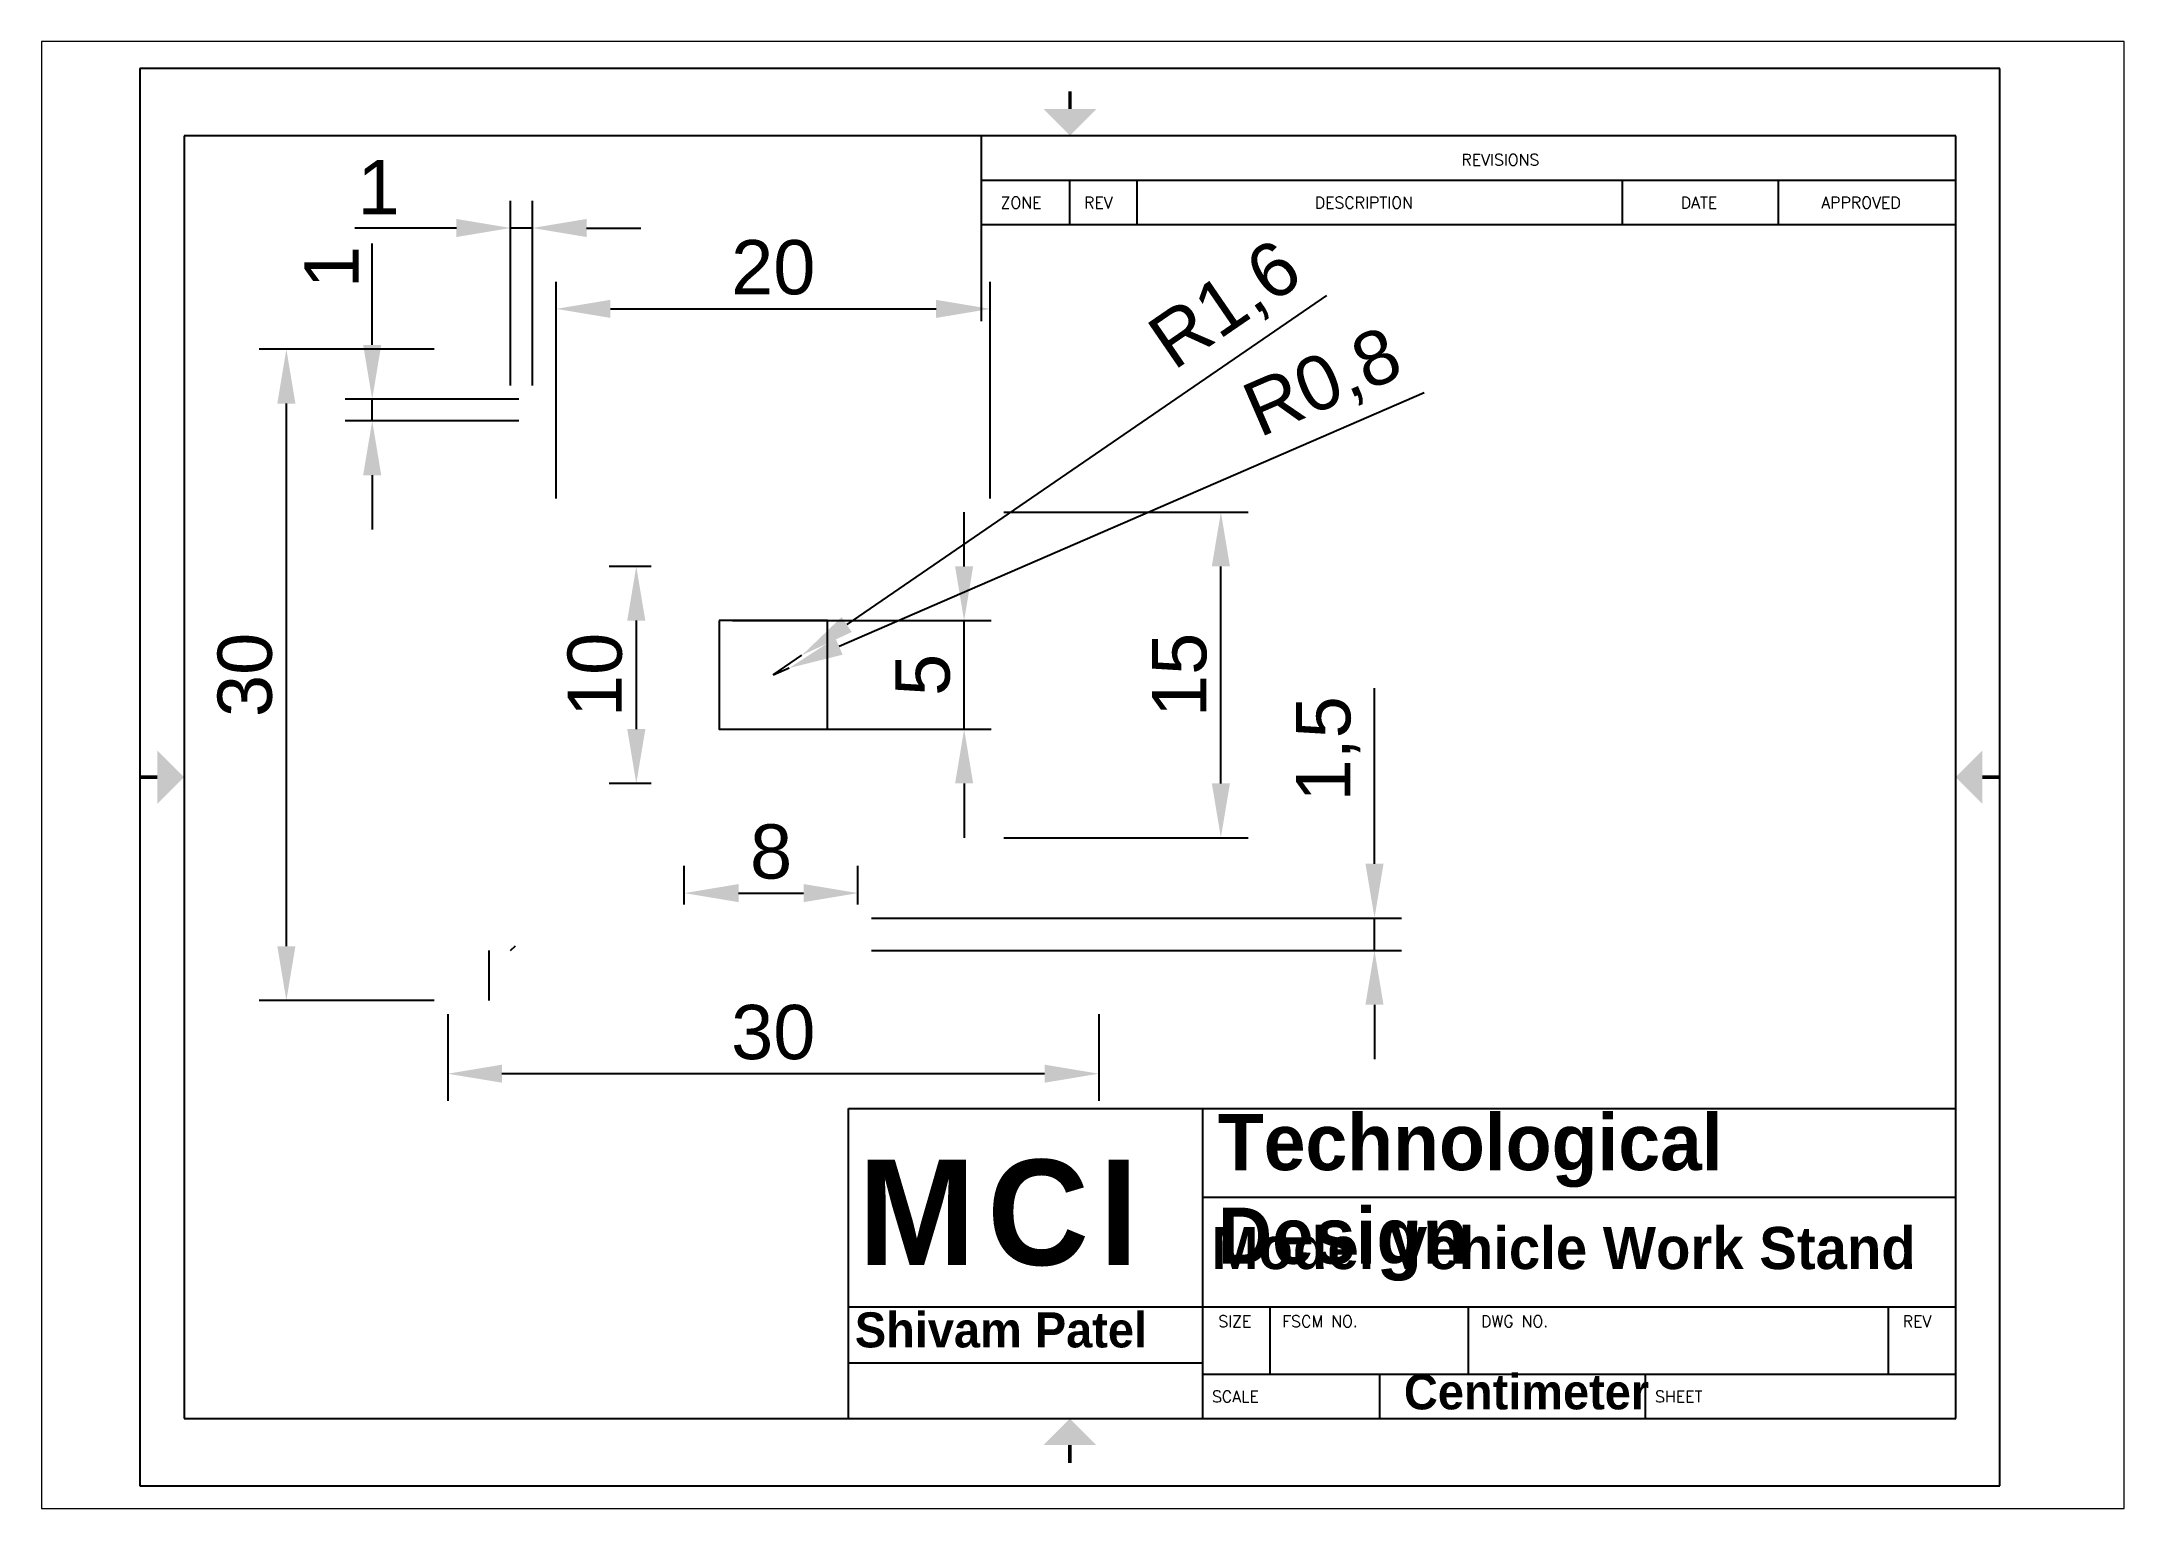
# Paper-space layout 'Layout2' of a CAD drawing. Header units: millimetres. Extents: x -20 to 277, y -7 to 202.
# The model-space entities are those that its viewports show. They can reach past a viewport. Long polylines and large blocks are cut down to what shows.
import ezdxf

# ---------------------------------------------------------------- set-up
doc = ezdxf.new("R2010")
doc.units = ezdxf.units.MM
doc.layers.add('Title Block', color=7, linetype='Continuous')
doc.styles.add('Roman', font='romans')
doc.styles.get("Standard").update_dxf_attribs({"font": 'arial.ttf'})
doc.dimstyles.new('ISO-25', dxfattribs={"dimtxt": 2.5, "dimasz": 2.5, "dimexe": 1.25, "dimexo": 0.625, "dimtad": 1, "dimtxsty": 'Standard', "dimcen": 2.5, "dimadec": 0, "dimazin": 0, "dimtfac": 1, "dimtmove": 0, "dimatfit": 3, "dimfxl": 1, "dimarcsym": 0})

# ---------------------------------------------------------------- blocks, each defined once
blk = doc.blocks.new('ANSI A title block')
at = {"layer": 'Title Block'}
for p, q in [((10.5, 8), (0, 8)), ((0, 8), (0, 0)), ((10.5, 0), (10.5, 8)), ((10.25, 7.62), (0.25, 7.62)), ((0.25, 7.62), (0.25, 0.38)), ((4.75, 7.62), (4.75, 6.573)), ((10.25, 0.38), (10.25, 7.62)), ((4.75, 7.37), (10.25, 7.37)), ((5.25, 7.12), (5.25, 7.37)), ((5.63, 7.12), (5.63, 7.37)), ((8.37, 7.12), (8.37, 7.37)), ((9.25, 7.12), (9.25, 7.37)), ((4.75, 7.12), (10.25, 7.12)), ((4, 2.13), (10.25, 2.13)), ((4, 0.38), (4, 2.13)), ((6, 0.38), (6, 2.13)), ((6, 1.63), (10.25, 1.63)), ((4, 1.01), (10.25, 1.01)), ((6.38, 0.63), (6.38, 1.01)), ((7.5, 0.63), (7.5, 1.01)), ((9.87, 0.63), (9.87, 1.01)), ((4, 0.695), (6, 0.695)), ((6, 0.63), (10.25, 0.63)), ((7, 0.38), (7, 0.63)), ((8.5, 0.38), (8.5, 0.63)), ((0.25, 0.38), (10.25, 0.38)), ((0, 0), (10.5, 0))]:
    blk.add_line(p, q, dxfattribs=at)
at = {"layer": 'Title Block', "const_width": 0.02}
for points in [[(5.251, 7.871), (5.251, 7.771)], [(0, 4), (0.1, 4)], [(10.5, 4), (10.4, 4)], [(5.25, 0.13), (5.25, 0.23)]]:
    blk.add_lwpolyline(points, dxfattribs=at)
at = {"layer": 'Title Block'}
for points in [[(5.101, 7.771), (5.401, 7.771), (5.251, 7.621)], [(0.1, 3.85), (0.1, 4.15), (0.25, 4)], [(10.4, 3.85), (10.4, 4.15), (10.25, 4)], [(5.1, 0.23), (5.4, 0.23), (5.25, 0.38)]]:
    blk.add_solid(points, dxfattribs=at)
at = {"color": 0, "style": 'Roman', "flags": 8}
for tag, p in [('FNAME', (-0.05, 5.5)), ('REVDATE', (-0.05, 3)), ('USER', (-0.05, 0))]:
    blk.add_attdef(tag, p, '', height=0.15, rotation=90, dxfattribs=at)
at = {"layer": 'Title Block', "style": 'Roman'}
for s, p in [('REVISIONS', (7.46, 7.452)), ('ZONE', (4.859, 7.21)), ('REV', (5.33, 7.21)), ('DESCRIPTION', (6.632, 7.21)), ('DATE', (8.698, 7.21)), ('APPROVED', (9.491, 7.21)), ('SIZE', (6.088, 0.896)), ('FSCM NO.', (6.449, 0.896)), ('DWG NO.', (7.571, 0.896)), ('REV', (9.951, 0.896)), ('SCALE', (6.052, 0.472)), ('SHEET', (8.553, 0.472))]:
    blk.add_text(s, height=0.065, dxfattribs=at).set_placement(p)
blk = doc.blocks.new('*D2')
at = {"color": 0, "lineweight": -2, "transparency": 16777216}
for p, q in [((35, 34.375), (35, 30.377)), ((65, 34.375), (65, 30.377)), ((62.5, 31.627), (37.5, 31.627))]:
    blk.add_line(p, q, dxfattribs=at)
at = {"color": 0, "transparency": 16777216}
for points in [[(37.5, 32.044), (37.5, 31.211), (35, 31.627)], [(62.5, 32.044), (62.5, 31.211), (65, 31.627)]]:
    blk.add_solid(points, dxfattribs=at)
at = {"layer": 'Defpoints', "color": 0, "transparency": 16777216}
for p in [(35, 35), (65, 35), (35, 31.627)]:
    blk.add_point(p, dxfattribs=at)
at = {"color": 0, "transparency": 16777216, "insert": (50, 33.529), "char_height": 2.5, "attachment_point": 5}
blk.add_mtext('30', dxfattribs=at)
blk = doc.blocks.new('*D3')
at = {"color": 0, "lineweight": -2, "transparency": 16777216}
for p, q in [((34.375, 65), (26.317, 65)), ((27.567, 37.5), (27.567, 62.5)), ((34.375, 35), (26.317, 35))]:
    blk.add_line(p, q, dxfattribs=at)
at = {"color": 0, "transparency": 16777216}
for points in [[(27.15, 62.5), (27.984, 62.5), (27.567, 65)], [(27.15, 37.5), (27.984, 37.5), (27.567, 35)]]:
    blk.add_solid(points, dxfattribs=at)
at = {"layer": 'Defpoints', "color": 0, "transparency": 16777216}
for p in [(27.567, 65), (35, 65), (35, 35)]:
    blk.add_point(p, dxfattribs=at)
at = {"color": 0, "transparency": 16777216, "insert": (25.665, 50), "char_height": 2.5, "attachment_point": 5, "rotation": 90}
blk.add_mtext('30', dxfattribs=at)
blk = doc.blocks.new('*D4')
at = {"color": 0, "lineweight": -2, "transparency": 16777216}
for p, q in [((40, 58.125), (40, 68.112)), ((60, 58.125), (60, 68.112)), ((42.5, 66.862), (57.5, 66.862))]:
    blk.add_line(p, q, dxfattribs=at)
at = {"color": 0, "transparency": 16777216}
for points in [[(42.5, 67.279), (42.5, 66.446), (40, 66.862)], [(57.5, 67.279), (57.5, 66.446), (60, 66.862)]]:
    blk.add_solid(points, dxfattribs=at)
at = {"layer": 'Defpoints', "color": 0, "transparency": 16777216}
for p in [(60, 66.862), (40, 57.5, 23.4), (60, 57.5, 23.4)]:
    blk.add_point(p, dxfattribs=at)
at = {"color": 0, "transparency": 16777216, "insert": (50, 68.764), "char_height": 2.5, "attachment_point": 5}
blk.add_mtext('20', dxfattribs=at)
blk = doc.blocks.new('*D5')
at = {"color": 0, "lineweight": -2, "transparency": 16777216}
for p, q in [((60.625, 57.5), (71.873, 57.5)), ((70.623, 45), (70.623, 55)), ((60.625, 42.5), (71.873, 42.5))]:
    blk.add_line(p, q, dxfattribs=at)
at = {"color": 0, "transparency": 16777216}
for points in [[(70.206, 55), (71.04, 55), (70.623, 57.5)], [(70.206, 45), (71.04, 45), (70.623, 42.5)]]:
    blk.add_solid(points, dxfattribs=at)
at = {"layer": 'Defpoints', "color": 0, "transparency": 16777216}
for p in [(60, 57.5, 21.9), (70.623, 57.5), (60, 42.5, 21.9)]:
    blk.add_point(p, dxfattribs=at)
at = {"color": 0, "transparency": 16777216, "insert": (68.722, 50), "char_height": 2.5, "attachment_point": 5, "rotation": 90}
blk.add_mtext('15', dxfattribs=at)
blk = doc.blocks.new('*D6')
at = {"color": 0, "lineweight": -2, "transparency": 16777216}
for p, q in [((45.9, 39.425), (45.9, 41.197)), ((53.9, 39.425), (53.9, 41.197)), ((48.4, 39.947), (51.4, 39.947))]:
    blk.add_line(p, q, dxfattribs=at)
at = {"color": 0, "transparency": 16777216}
for points in [[(48.4, 40.363), (48.4, 39.53), (45.9, 39.947)], [(51.4, 40.363), (51.4, 39.53), (53.9, 39.947)]]:
    blk.add_solid(points, dxfattribs=at)
at = {"layer": 'Defpoints', "color": 0, "transparency": 16777216}
for p in [(53.9, 39.947), (45.9, 38.8, 5), (53.9, 38.8, 5)]:
    blk.add_point(p, dxfattribs=at)
at = {"color": 0, "transparency": 16777216, "insert": (49.9, 41.848), "char_height": 2.5, "attachment_point": 5}
blk.add_mtext('8', dxfattribs=at)
blk = doc.blocks.new('*D7')
at = {"color": 0, "lineweight": -2, "transparency": 16777216}
for p, q in [((77.699, 41.3), (77.699, 49.385)), ((54.525, 38.8), (78.949, 38.8)), ((77.699, 37.3), (77.699, 38.8)), ((54.525, 37.3), (78.949, 37.3)), ((77.699, 34.8), (77.699, 32.3))]:
    blk.add_line(p, q, dxfattribs=at)
at = {"color": 0, "transparency": 16777216}
for points in [[(77.282, 41.3), (78.116, 41.3), (77.699, 38.8)], [(77.282, 34.8), (78.116, 34.8), (77.699, 37.3)]]:
    blk.add_solid(points, dxfattribs=at)
at = {"layer": 'Defpoints', "color": 0, "transparency": 16777216}
for p in [(53.9, 38.8, 5), (53.9, 37.3, 5), (77.699, 37.3)]:
    blk.add_point(p, dxfattribs=at)
at = {"color": 0, "transparency": 16777216, "insert": (75.572, 46.592), "char_height": 2.5, "attachment_point": 5, "rotation": 90}
blk.add_mtext('1,5', dxfattribs=at)
blk = doc.blocks.new('*D8')
at = {"color": 0, "lineweight": -2, "transparency": 16777216}
for p, q in [((44.375, 55), (42.439, 55)), ((43.689, 52.5), (43.689, 47.5)), ((44.375, 45), (42.439, 45))]:
    blk.add_line(p, q, dxfattribs=at)
at = {"color": 0, "transparency": 16777216}
for points in [[(43.272, 52.5), (44.106, 52.5), (43.689, 55)], [(43.272, 47.5), (44.106, 47.5), (43.689, 45)]]:
    blk.add_solid(points, dxfattribs=at)
at = {"layer": 'Defpoints', "color": 0, "transparency": 16777216}
for p in [(45, 55, 1.9), (43.689, 45), (45, 45, 1.9)]:
    blk.add_point(p, dxfattribs=at)
at = {"color": 0, "transparency": 16777216, "insert": (41.788, 50), "char_height": 2.5, "attachment_point": 5, "rotation": 90}
blk.add_mtext('10', dxfattribs=at)
blk = doc.blocks.new('*D9')
at = {"color": 0, "lineweight": -2, "transparency": 16777216}
for p, q in [((58.793, 55), (58.793, 57.5)), ((48.125, 52.5), (60.043, 52.5)), ((58.793, 47.5), (58.793, 52.5)), ((48.125, 47.5), (60.043, 47.5)), ((58.793, 45), (58.793, 42.5))]:
    blk.add_line(p, q, dxfattribs=at)
at = {"color": 0, "transparency": 16777216}
for points in [[(58.376, 55), (59.21, 55), (58.793, 52.5)], [(58.376, 45), (59.21, 45), (58.793, 47.5)]]:
    blk.add_solid(points, dxfattribs=at)
at = {"layer": 'Defpoints', "color": 0, "transparency": 16777216}
for p in [(47.5, 52.5, 1.9), (58.793, 52.5), (47.5, 47.5, 21.9)]:
    blk.add_point(p, dxfattribs=at)
at = {"color": 0, "transparency": 16777216, "insert": (56.897, 50), "char_height": 2.5, "attachment_point": 5, "rotation": 90}
blk.add_mtext('5', dxfattribs=at)
blk = doc.blocks.new('*D10')
at = {"color": 0, "lineweight": -2, "transparency": 16777216}
for p, q in [((75.495, 67.479), (53.382, 52.318)), ((50, 50), (51.32, 50.905))]:
    blk.add_line(p, q, dxfattribs=at)
at = {"color": 0, "transparency": 16777216}
blk.add_solid([(53.146, 52.662), (53.617, 51.975), (51.32, 50.905)], dxfattribs=at)
at = {"layer": 'Defpoints', "color": 0, "transparency": 16777216}
for p in [(51.32, 50.905, 21.9), (50, 50, 21.9)]:
    blk.add_point(p, dxfattribs=at)
at = {"color": 0, "transparency": 16777216, "insert": (70.913, 66.917), "char_height": 2.5, "attachment_point": 5, "rotation": 34.43411}
blk.add_mtext('R1,6', dxfattribs=at)
blk = doc.blocks.new('*D13')
at = {"color": 0, "lineweight": -2, "transparency": 16777216}
for p, q in [((79.981, 62.995), (53.028, 51.312)), ((50, 50), (50.734, 50.318))]:
    blk.add_line(p, q, dxfattribs=at)
at = {"color": 0, "transparency": 16777216}
blk.add_solid([(52.862, 51.695), (53.194, 50.93), (50.734, 50.318)], dxfattribs=at)
at = {"layer": 'Defpoints', "color": 0, "transparency": 16777216}
for p in [(50, 50, 21.9), (50.734, 50.318, 21.9)]:
    blk.add_point(p, dxfattribs=at)
at = {"color": 0, "transparency": 16777216, "insert": (75.373, 63.317), "char_height": 2.5, "attachment_point": 5, "rotation": 23.43494}
blk.add_mtext('R0,8', dxfattribs=at)
blk = doc.blocks.new('*D15')
at = {"color": 0, "lineweight": -2, "transparency": 16777216}
for p, q in [((37.9, 63.325), (37.9, 71.837)), ((38.9, 63.325), (38.9, 71.837)), ((35.4, 70.587), (30.729, 70.587)), ((38.9, 70.587), (37.9, 70.587)), ((41.4, 70.587), (43.9, 70.587))]:
    blk.add_line(p, q, dxfattribs=at)
at = {"color": 0, "transparency": 16777216}
for points in [[(35.4, 71.004), (35.4, 70.17), (37.9, 70.587)], [(41.4, 71.004), (41.4, 70.17), (38.9, 70.587)]]:
    blk.add_solid(points, dxfattribs=at)
at = {"layer": 'Defpoints', "color": 0, "transparency": 16777216}
for p in [(38.9, 70.587), (37.9, 62.7, 1.9), (38.9, 62.7, 4.5)]:
    blk.add_point(p, dxfattribs=at)
at = {"color": 0, "transparency": 16777216, "insert": (31.815, 72.467), "char_height": 2.5, "attachment_point": 5}
blk.add_mtext('1', dxfattribs=at)
blk = doc.blocks.new('*D16')
at = {"color": 0, "lineweight": -2, "transparency": 16777216}
for p, q in [((31.522, 65.2), (31.522, 69.871)), ((38.275, 62.7), (30.272, 62.7)), ((31.522, 61.7), (31.522, 62.7)), ((38.275, 61.7), (30.272, 61.7)), ((31.522, 59.2), (31.522, 56.7))]:
    blk.add_line(p, q, dxfattribs=at)
at = {"color": 0, "transparency": 16777216}
for points in [[(31.105, 65.2), (31.938, 65.2), (31.522, 62.7)], [(31.105, 59.2), (31.938, 59.2), (31.522, 61.7)]]:
    blk.add_solid(points, dxfattribs=at)
at = {"layer": 'Defpoints', "color": 0, "transparency": 16777216}
for p in [(31.522, 62.7), (38.9, 62.7, 4.5), (38.9, 61.7, 4.5)]:
    blk.add_point(p, dxfattribs=at)
at = {"color": 0, "transparency": 16777216, "insert": (29.642, 68.785), "char_height": 2.5, "attachment_point": 5, "rotation": 90}
blk.add_mtext('1', dxfattribs=at)

msp = doc.modelspace()

# ---------------------------------------------------------------- linework, layer by layer
for points, elevation in [([(47.5, 52.5), (47.5, 47.5), (52.5, 47.5), (52.5, 52.5), (47.5, 52.5)], 21.9), ([(37.9, 37.3), (38.123, 37.512)], 1.9), ([(36.9, 37.3), (36.9, 35)], 6.4)]:
    msp.add_lwpolyline(points, dxfattribs=dict(elevation=elevation))

# ---------------------------------------------------------------- dimensions: what is measured, and where the dimension line sits
for base, p1, p2, angle, picture, middle in [((38.9, 70.587), (37.9, 62.7, 1.9), (38.9, 62.7, 4.5), 180, '*D15', (31.815, 70.587)), ((60, 66.862), (40, 57.5, 23.4), (60, 57.5, 23.4), 180, '*D4', (50, 66.862)), ((27.567, 65), (35, 35), (35, 65), 270, '*D3', (27.567, 50)), ((77.699, 37.3), (53.9, 38.8, 5), (53.9, 37.3, 5), 90, '*D7', (77.699, 46.592))]:
    dim = msp.add_linear_dim(base=base, p1=p1, p2=p2, angle=angle, dimstyle='ISO-25')
    dim.commit()
    dim.dimension.update_dxf_attribs({"geometry": picture, "text_midpoint": middle, "dimtype": 160})
for mpoint, picture, middle in [((51.32, 50.905, 21.9), '*D10', (72.116, 65.163)), ((50.734, 50.318, 21.9), '*D13', (76.219, 61.365))]:
    dim = msp.add_radius_dim(center=(50, 50, 21.9), mpoint=mpoint, dimstyle='ISO-25')
    dim.commit()
    dim.dimension.update_dxf_attribs({"geometry": picture, "text_midpoint": middle, "dimtype": 164})
for base, p1, p2, angle, picture, middle in [((31.522, 62.7), (38.9, 61.7, 4.5), (38.9, 62.7, 4.5), 270, '*D16', (29.642, 68.785)), ((58.793, 52.5), (47.5, 47.5, 21.9), (47.5, 52.5, 1.9), 90, '*D9', (56.897, 50)), ((70.623, 57.5), (60, 42.5, 21.9), (60, 57.5, 21.9), 90, '*D5', (68.722, 50)), ((43.689, 45), (45, 55, 1.9), (45, 45, 1.9), 270, '*D8', (41.788, 50)), ((53.9, 39.947), (45.9, 38.8, 5), (53.9, 38.8, 5), 180, '*D6', (49.9, 41.848))]:
    dim = msp.add_linear_dim(base=base, p1=p1, p2=p2, angle=angle, dimstyle='ISO-25')
    dim.commit()
    dim.dimension.update_dxf_attribs({"geometry": picture, "text_midpoint": middle})
dim = msp.add_linear_dim(base=(35, 31.627), p1=(65, 35), p2=(35, 35), dimstyle='ISO-25')
dim.commit()
dim.dimension.update_dxf_attribs({"geometry": '*D2', "text_midpoint": (50, 31.627), "dimtype": 160})

psp = doc.layouts.new('Layout2')

# ---------------------------------------------------------------- block references
at = {"xscale": 25.2379742171459, "yscale": 25.2379742171459, "zscale": 25.2379742171459}
psp.add_blockref('ANSI A title block', (-5.87, -3.56), dxfattribs=at)

# ---------------------------------------------------------------- texts
at = {"attachment_point": 1}
for s, width, heights, insert, char_height in [('{\\fScript MT Bold|b0|i0|c0|p66;Technological Design}', 100.3383, [0], (147.71, 49.41), 8), ('{\\fScript MT Bold|b0|i0|c0|p66;\\T1.1;MCI}', 100, [0], (96.48, 42.9), 15), ('{\\fScript MT Bold|b0|i0|c0|p66;Model Vehicle Work Stand }', 103.5622, [8.14], (146.82, 33.32), 6)]:
    psp.add_mtext_dynamic_manual_height_columns(s, width=width, gutter_width=12.5, heights=heights, dxfattribs=dict(at, insert=insert, char_height=char_height))
at = {"char_height": 5, "width": 635.4792, "attachment_point": 1}
for s, insert in [('{\\fScript MT Bold|b0|i0|c0|p66;Shivam Patel}', (96, 21.16)), ('{\\fScript MT Bold|b0|i0|c0|p66;Centimeter}', (174.22, 12.34))]:
    psp.add_mtext(s, dxfattribs=dict(at, insert=insert))

# ---------------------------------------------------------------- viewports
at = {"layer": '0', "view_target_point": (49.615, 49.813)}
psp.add_viewport(center=(128.5, 97.7), size=(296.68, 208.9194), view_center_point=(14.654, -4.425), view_height=67.56915, dxfattribs=at)

doc.saveas('drawing.dxf')
